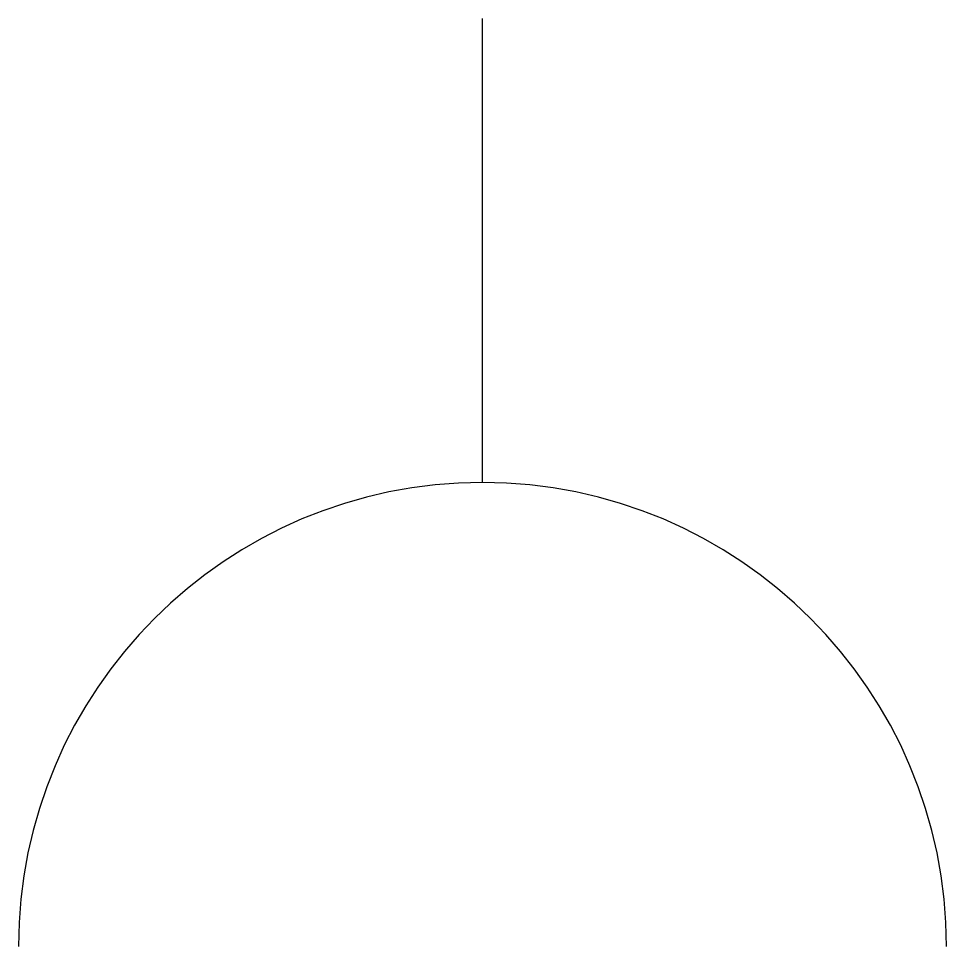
# Model space of a CAD drawing. Extents: x -25959 to -25819, y 6528 to 6668.
import ezdxf

# ---------------------------------------------------------------- set-up
doc = ezdxf.new("R2010")
doc.units = 0
doc.header["$MEASUREMENT"] = 0
doc.layers.get('0').update_dxf_attribs({"linetype": 'CONTINUOUS'})

msp = doc.modelspace()

# ---------------------------------------------------------------- linework, layer by layer
msp.add_line((-25888.77, 6597.81), (-25888.77, 6667.81))
msp.add_arc((-25888.77, 6527.81), 70, 0, 180)

doc.saveas('drawing.dxf')
